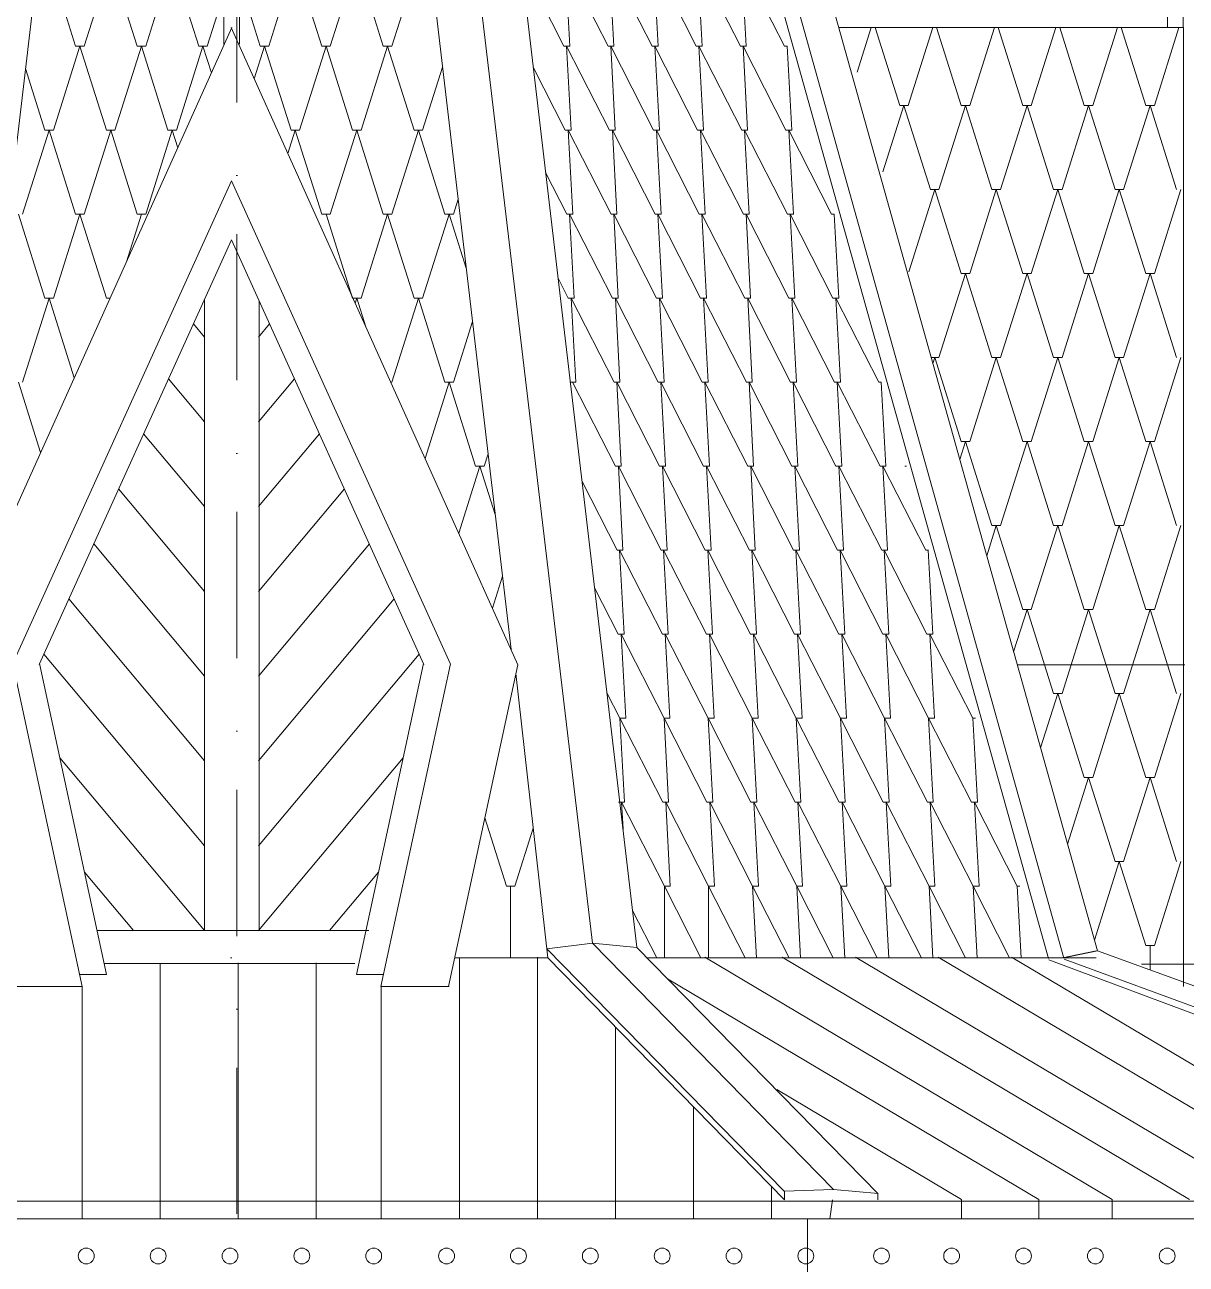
# Model space of a CAD drawing. Header units: millimetres. Extents: x 2399 to 111977, y 1313 to 59551.
# Drawn here: x 15033 to 17836, y 46561 to 49552 of the extents above; entities that cross this region are included whole.
import ezdxf

# ---------------------------------------------------------------- set-up
doc = ezdxf.new("R2010")
doc.units = ezdxf.units.MM
doc.linetypes.add('Невидимая', pattern=[391.222223, 282.222223, -109])
doc.linetypes.add('Штрихпунктирная', pattern=[670.277762, 352.777767, -176.388884, 0, -141.111112])
doc.layers.add('hatch1', color=7, linetype='Continuous', lineweight=20, true_color=0x6a6a6a)
doc.layers.add('main line', color=7, linetype='Continuous', lineweight=13)

msp = doc.modelspace()

# ---------------------------------------------------------------- linework, layer by layer
at = {"layer": 'hatch1', "color": 251, "linetype": 'Continuous', "lineweight": 20, "true_color": 0x6a6a6a}
for p, q in [((15092.2972, 49702.5888), (15156.2453, 49499.9391)), ((15240.7847, 49702.5888), (15176.8366, 49499.9391)), ((15240.7847, 49702.5888), (15304.7329, 49499.9391)), ((15389.2723, 49702.5888), (15325.3242, 49499.9391)), ((15389.2723, 49702.5888), (15453.2205, 49499.9391)), ((15537.7599, 49702.5888), (15473.8118, 49499.9391)), ((15537.7599, 49702.5888), (15601.7081, 49499.9391)), ((15686.2475, 49702.5888), (15622.2994, 49499.9391)), ((15686.2475, 49702.5888), (15750.1956, 49499.9391)), ((15834.7351, 49702.5888), (15770.787, 49499.9391)), ((15834.7351, 49702.5888), (15898.6832, 49499.9391)), ((15983.2227, 49702.5888), (15919.2746, 49499.9391)), ((16334.5658, 49499.9391), (16231.2681, 49702.5888)), ((16337.7075, 49702.5888), (16348.8843, 49499.9391)), ((16441.0051, 49499.9391), (16337.7075, 49702.5888)), ((16444.1468, 49702.5888), (16455.3236, 49499.9391)), ((16547.4445, 49499.9391), (16444.1468, 49702.5888)), ((16550.5861, 49702.5888), (16561.763, 49499.9391)), ((16653.8838, 49499.9391), (16550.5861, 49702.5888)), ((16657.0255, 49702.5888), (16668.2023, 49499.9391)), ((16760.3232, 49499.9391), (16657.0255, 49702.5888)), ((16763.4648, 49702.5888), (16774.6417, 49499.9391)), ((16866.7625, 49499.9391), (16763.4648, 49702.5888)), ((17076.2913, 49544.9284), (17042.4327, 49437.6317)), ((17085.4482, 49544.9284), (17144.8178, 49356.7877)), ((17224.7788, 49544.9284), (17165.4092, 49356.7877)), ((17233.9357, 49544.9284), (17293.3054, 49356.7877)), ((17373.2664, 49544.9284), (17313.8967, 49356.7877)), ((17382.4233, 49544.9284), (17441.793, 49356.7877)), ((17521.754, 49544.9284), (17462.3843, 49356.7877)), ((17530.9109, 49544.9284), (17590.2806, 49356.7877)), ((17670.2416, 49544.9284), (17610.8719, 49356.7877)), ((17679.3985, 49544.9284), (17738.7682, 49356.7877)), ((17818.7292, 49544.9284), (17759.3595, 49356.7877)), ((15166.541, 49499.9391), (15102.5928, 49297.2894)), ((15156.2453, 49499.9391), (15176.8366, 49499.9391)), ((15166.541, 49499.9391), (15230.4891, 49297.2894)), ((15315.0285, 49499.9391), (15251.0804, 49297.2894)), ((15304.7329, 49499.9391), (15325.3242, 49499.9391)), ((15315.0285, 49499.9391), (15378.9767, 49297.2894)), ((15463.5161, 49499.9391), (15399.568, 49297.2894)), ((15453.2205, 49499.9391), (15473.8118, 49499.9391)), ((15463.5161, 49499.9391), (15483.8464, 49435.5131)), ((15612.0037, 49499.9391), (15587.2198, 49421.3998)), ((15601.7081, 49499.9391), (15622.2994, 49499.9391)), ((15612.0037, 49499.9391), (15675.9518, 49297.2894)), ((15760.4913, 49499.9391), (15696.5432, 49297.2894)), ((15750.1956, 49499.9391), (15770.787, 49499.9391)), ((15760.4913, 49499.9391), (15824.4394, 49297.2894)), ((15908.9789, 49499.9391), (15845.0308, 49297.2894)), ((15898.6832, 49499.9391), (15919.2746, 49499.9391)), ((15908.9789, 49499.9391), (15972.927, 49297.2894)), ((16334.5658, 49499.9391), (16348.8843, 49499.9391)), ((16340.9443, 49499.9391), (16352.1211, 49297.2894)), ((16444.242, 49297.2894), (16340.9443, 49499.9391)), ((16441.0051, 49499.9391), (16455.3236, 49499.9391)), ((16447.3836, 49499.9391), (16458.5605, 49297.2894)), ((16550.6813, 49297.2894), (16447.3836, 49499.9391)), ((16547.4445, 49499.9391), (16561.763, 49499.9391)), ((16657.1206, 49297.2894), (16553.8229, 49499.9391)), ((16553.8229, 49499.9391), (16564.9998, 49297.2894)), ((16653.8838, 49499.9391), (16668.2023, 49499.9391)), ((16660.2623, 49499.9391), (16671.4391, 49297.2894)), ((16763.56, 49297.2894), (16660.2623, 49499.9391)), ((16760.3232, 49499.9391), (16774.6417, 49499.9391)), ((16766.7016, 49499.9391), (16777.8785, 49297.2894)), ((16869.9993, 49297.2894), (16766.7016, 49499.9391)), ((16866.7625, 49499.9391), (16873.141, 49499.9391)), ((16873.141, 49499.9391), (16884.3178, 49297.2894)), ((15035.1139, 49445.8747), (15082.0015, 49297.2894)), ((16041.5682, 49449.558), (15993.5183, 49297.2894)), ((16337.8026, 49297.2894), (16260.4971, 49448.9475)), ((17155.1135, 49356.7877), (17104.5485, 49196.5488)), ((17144.8178, 49356.7877), (17165.4092, 49356.7877)), ((17155.1135, 49356.7877), (17219.0616, 49154.138)), ((17303.6011, 49356.7877), (17239.653, 49154.138)), ((17293.3054, 49356.7877), (17313.8967, 49356.7877)), ((17303.6011, 49356.7877), (17367.5492, 49154.138)), ((17452.0887, 49356.7877), (17388.1405, 49154.138)), ((17441.793, 49356.7877), (17462.3843, 49356.7877)), ((17452.0887, 49356.7877), (17516.0368, 49154.138)), ((17600.5763, 49356.7877), (17536.6281, 49154.138)), ((17590.2806, 49356.7877), (17610.8719, 49356.7877)), ((17600.5763, 49356.7877), (17664.5244, 49154.138)), ((17749.0638, 49356.7877), (17685.1157, 49154.138)), ((17738.7682, 49356.7877), (17759.3595, 49356.7877)), ((17749.0638, 49356.7877), (17813.012, 49154.138)), ((15092.2972, 49297.2894), (15028.349, 49094.6397)), ((15082.0015, 49297.2894), (15102.5928, 49297.2894)), ((15092.2972, 49297.2894), (15156.2453, 49094.6397)), ((15240.7847, 49297.2894), (15176.8366, 49094.6397)), ((15230.4891, 49297.2894), (15251.0804, 49297.2894)), ((15240.7847, 49297.2894), (15304.7329, 49094.6397)), ((15389.2723, 49297.2894), (15325.3242, 49094.6397)), ((15378.9767, 49297.2894), (15399.568, 49297.2894)), ((15389.2723, 49297.2894), (15402.6178, 49254.998)), ((15686.2475, 49297.2894), (15668.4484, 49240.8846)), ((15675.9518, 49297.2894), (15696.5432, 49297.2894)), ((15686.2475, 49297.2894), (15750.1956, 49094.6397)), ((15834.7351, 49297.2894), (15770.787, 49094.6397)), ((15824.4394, 49297.2894), (15845.0308, 49297.2894)), ((15834.7351, 49297.2894), (15898.6832, 49094.6397)), ((15983.2227, 49297.2894), (15919.2746, 49094.6397)), ((15972.927, 49297.2894), (15993.5183, 49297.2894)), ((15983.2227, 49297.2894), (16047.1708, 49094.6397)), ((16337.8026, 49297.2894), (16352.1211, 49297.2894)), ((16344.9619, 49297.2894), (16356.1387, 49094.6397)), ((16448.2596, 49094.6397), (16344.9619, 49297.2894)), ((16444.242, 49297.2894), (16458.5605, 49297.2894)), ((16451.4012, 49297.2894), (16462.5781, 49094.6397)), ((16554.6989, 49094.6397), (16451.4012, 49297.2894)), ((16550.6813, 49297.2894), (16564.9998, 49297.2894)), ((16661.1382, 49094.6397), (16557.8405, 49297.2894)), ((16557.8405, 49297.2894), (16569.0174, 49094.6397)), ((16657.1206, 49297.2894), (16671.4391, 49297.2894)), ((16664.2799, 49297.2894), (16675.4567, 49094.6397)), ((16767.5776, 49094.6397), (16664.2799, 49297.2894)), ((16763.56, 49297.2894), (16777.8785, 49297.2894)), ((16770.7192, 49297.2894), (16781.8961, 49094.6397)), ((16874.0169, 49094.6397), (16770.7192, 49297.2894)), ((16869.9993, 49297.2894), (16884.3178, 49297.2894)), ((16877.1586, 49297.2894), (16888.3354, 49094.6397)), ((16980.4563, 49094.6397), (16877.1586, 49297.2894)), ((16341.8202, 49094.6397), (16290.3839, 49195.5477)), ((16079.0948, 49130.5525), (16067.7621, 49094.6397)), ((17229.3573, 49154.138), (17166.6644, 48955.466)), ((17219.0616, 49154.138), (17239.653, 49154.138)), ((17229.3573, 49154.138), (17293.3054, 48951.4883)), ((17377.8449, 49154.138), (17313.8967, 48951.4883)), ((17367.5492, 49154.138), (17388.1405, 49154.138)), ((17377.8449, 49154.138), (17441.793, 48951.4883)), ((17526.3325, 49154.138), (17462.3843, 48951.4883)), ((17516.0368, 49154.138), (17536.6281, 49154.138)), ((17526.3325, 49154.138), (17590.2806, 48951.4883)), ((17674.8201, 49154.138), (17610.8719, 48951.4883)), ((17664.5244, 49154.138), (17685.1157, 49154.138)), ((17674.8201, 49154.138), (17738.7682, 48951.4883)), ((17823.3076, 49154.138), (17759.3595, 48951.4883)), ((15018.0534, 49094.6397), (15082.0015, 48891.99)), ((15166.541, 49094.6397), (15102.5928, 48891.99)), ((15156.2453, 49094.6397), (15176.8366, 49094.6397)), ((15166.541, 49094.6397), (15230.4891, 48891.99)), ((15315.0285, 49094.6397), (15278.804, 48979.8451)), ((15304.7329, 49094.6397), (15325.3242, 49094.6397)), ((15750.1956, 49094.6397), (15770.787, 49094.6397)), ((15760.4913, 49094.6397), (15824.4394, 48891.99)), ((15908.9789, 49094.6397), (15845.0308, 48891.99)), ((15898.6832, 49094.6397), (15919.2746, 49094.6397)), ((15908.9789, 49094.6397), (15972.927, 48891.99)), ((16057.4665, 49094.6397), (15993.5183, 48891.99)), ((16047.1708, 49094.6397), (16067.7621, 49094.6397)), ((16057.4665, 49094.6397), (16098.6851, 48964.0191)), ((16341.8202, 49094.6397), (16356.1387, 49094.6397)), ((16348.1987, 49094.6397), (16359.3755, 48891.99)), ((16451.4964, 48891.99), (16348.1987, 49094.6397)), ((16448.2596, 49094.6397), (16462.5781, 49094.6397)), ((16454.638, 49094.6397), (16465.8149, 48891.99)), ((16557.9357, 48891.99), (16454.638, 49094.6397)), ((16554.6989, 49094.6397), (16569.0174, 49094.6397)), ((16561.0774, 49094.6397), (16572.2542, 48891.99)), ((16664.3751, 48891.99), (16561.0774, 49094.6397)), ((16661.1382, 49094.6397), (16675.4567, 49094.6397)), ((16667.5167, 49094.6397), (16678.6935, 48891.99)), ((16770.8144, 48891.99), (16667.5167, 49094.6397)), ((16767.5776, 49094.6397), (16781.8961, 49094.6397)), ((16773.956, 49094.6397), (16785.1329, 48891.99)), ((16877.2537, 48891.99), (16773.956, 49094.6397)), ((16874.0169, 49094.6397), (16888.3354, 49094.6397)), ((16880.3954, 49094.6397), (16891.5722, 48891.99)), ((16983.6931, 48891.99), (16880.3954, 49094.6397)), ((16980.4563, 49094.6397), (16986.8347, 49094.6397)), ((16986.8347, 49094.6397), (16998.0116, 48891.99)), ((17303.6011, 48951.4883), (17239.653, 48748.8386)), ((17293.3054, 48951.4883), (17313.8967, 48951.4883)), ((17303.6011, 48951.4883), (17367.5492, 48748.8386)), ((17452.0887, 48951.4883), (17388.1405, 48748.8386)), ((17441.793, 48951.4883), (17462.3843, 48951.4883)), ((17452.0887, 48951.4883), (17516.0368, 48748.8386)), ((17600.5763, 48951.4883), (17536.6281, 48748.8386)), ((17590.2806, 48951.4883), (17610.8719, 48951.4883)), ((17600.5763, 48951.4883), (17664.5244, 48748.8386)), ((17749.0638, 48951.4883), (17685.1157, 48748.8386)), ((17738.7682, 48951.4883), (17759.3595, 48951.4883)), ((17749.0638, 48951.4883), (17813.012, 48748.8386)), ((16345.057, 48891.99), (16320.5056, 48940.155)), ((15092.2972, 48891.99), (15028.349, 48689.3403)), ((15082.0015, 48891.99), (15102.5928, 48891.99)), ((15092.2972, 48891.99), (15152.8803, 48700.0037)), ((15230.4891, 48891.99), (15239.2707, 48891.99)), ((15824.4394, 48891.99), (15845.0308, 48891.99)), ((15834.7351, 48891.99), (15830.9056, 48879.8544)), ((15834.7351, 48891.99), (15856.5445, 48822.8767)), ((15983.2227, 48891.99), (15919.2746, 48689.3403)), ((15972.927, 48891.99), (15993.5183, 48891.99)), ((15983.2227, 48891.99), (16047.1708, 48689.3403)), ((16345.057, 48891.99), (16359.3755, 48891.99)), ((16352.2163, 48891.99), (16363.3931, 48689.3403)), ((16455.514, 48689.3403), (16352.2163, 48891.99)), ((16451.4964, 48891.99), (16465.8149, 48891.99)), ((16561.9533, 48689.3403), (16458.6556, 48891.99)), ((16458.6556, 48891.99), (16469.8325, 48689.3403)), ((16557.9357, 48891.99), (16572.2542, 48891.99)), ((16565.095, 48891.99), (16576.2718, 48689.3403)), ((16668.3927, 48689.3403), (16565.095, 48891.99)), ((16664.3751, 48891.99), (16678.6935, 48891.99)), ((16671.5343, 48891.99), (16682.7111, 48689.3403)), ((16774.832, 48689.3403), (16671.5343, 48891.99)), ((16770.8144, 48891.99), (16785.1329, 48891.99)), ((16777.9736, 48891.99), (16789.1505, 48689.3403)), ((16881.2713, 48689.3403), (16777.9736, 48891.99)), ((16877.2537, 48891.99), (16891.5722, 48891.99)), ((16884.413, 48891.99), (16895.5898, 48689.3403)), ((16987.7107, 48689.3403), (16884.413, 48891.99)), ((16983.6931, 48891.99), (16998.0116, 48891.99)), ((16990.8523, 48891.99), (17002.0292, 48689.3403)), ((17094.15, 48689.3403), (16990.8523, 48891.99)), ((16113.8255, 48835.3138), (16067.7621, 48689.3403)), ((17220.9481, 48748.8386), (17239.653, 48748.8386)), ((17229.3573, 48748.8386), (17224.9026, 48734.7219)), ((17229.3573, 48748.8386), (17293.3054, 48546.1889)), ((17377.8449, 48748.8386), (17313.8967, 48546.1889)), ((17367.5492, 48748.8386), (17388.1405, 48748.8386)), ((17377.8449, 48748.8386), (17441.793, 48546.1889)), ((17526.3325, 48748.8386), (17462.3843, 48546.1889)), ((17516.0368, 48748.8386), (17536.6281, 48748.8386)), ((17526.3325, 48748.8386), (17590.2806, 48546.1889)), ((17674.8201, 48748.8386), (17610.8719, 48546.1889)), ((17664.5244, 48748.8386), (17685.1157, 48748.8386)), ((17674.8201, 48748.8386), (17738.7682, 48546.1889)), ((17823.3076, 48748.8386), (17759.3595, 48546.1889)), ((15018.0534, 48689.3403), (15071.6518, 48519.4886)), ((15916.6335, 48689.3403), (15919.2746, 48689.3403)), ((16057.4665, 48689.3403), (15999.4145, 48505.3752)), ((16047.1708, 48689.3403), (16067.7621, 48689.3403)), ((16057.4665, 48689.3403), (16121.4146, 48486.6906)), ((16349.0746, 48689.3403), (16363.3931, 48689.3403)), ((16458.7508, 48486.6906), (16355.4531, 48689.3403)), ((16455.514, 48689.3403), (16469.8325, 48689.3403)), ((16461.8924, 48689.3403), (16473.0693, 48486.6906)), ((16565.1901, 48486.6906), (16461.8924, 48689.3403)), ((16561.9533, 48689.3403), (16576.2718, 48689.3403)), ((16568.3318, 48689.3403), (16579.5086, 48486.6906)), ((16671.6295, 48486.6906), (16568.3318, 48689.3403)), ((16668.3927, 48689.3403), (16682.7111, 48689.3403)), ((16674.7711, 48689.3403), (16685.948, 48486.6906)), ((16778.0688, 48486.6906), (16674.7711, 48689.3403)), ((16774.832, 48689.3403), (16789.1505, 48689.3403)), ((16781.2105, 48689.3403), (16792.3873, 48486.6906)), ((16884.5081, 48486.6906), (16781.2105, 48689.3403)), ((16881.2713, 48689.3403), (16895.5898, 48689.3403)), ((16887.6498, 48689.3403), (16898.8266, 48486.6906)), ((16990.9475, 48486.6906), (16887.6498, 48689.3403)), ((16987.7107, 48689.3403), (17002.0292, 48689.3403)), ((16994.0891, 48689.3403), (17005.266, 48486.6906)), ((17097.3868, 48486.6906), (16994.0891, 48689.3403)), ((17094.15, 48689.3403), (17100.5285, 48689.3403)), ((17100.5285, 48689.3403), (17111.7053, 48486.6906)), ((17303.6011, 48546.1889), (17289.8893, 48502.7365)), ((17293.3054, 48546.1889), (17313.8967, 48546.1889)), ((17303.6011, 48546.1889), (17367.5492, 48343.5392)), ((17452.0887, 48546.1889), (17388.1405, 48343.5392)), ((17441.793, 48546.1889), (17462.3843, 48546.1889)), ((17452.0887, 48546.1889), (17516.0368, 48343.5392)), ((17600.5763, 48546.1889), (17536.6281, 48343.5392)), ((17590.2806, 48546.1889), (17610.8719, 48546.1889)), ((17600.5763, 48546.1889), (17664.5244, 48343.5392)), ((17749.0638, 48546.1889), (17685.1157, 48343.5392)), ((17738.7682, 48546.1889), (17759.3595, 48546.1889)), ((17749.0638, 48546.1889), (17813.012, 48343.5392)), ((16151.3521, 48516.3083), (16142.0059, 48486.6906)), ((16131.7103, 48486.6906), (16080.643, 48324.8601)), ((16121.4146, 48486.6906), (16142.0059, 48486.6906)), ((16131.7103, 48486.6906), (16168.5811, 48369.8481)), ((16458.7508, 48486.6906), (16473.0693, 48486.6906)), ((16465.91, 48486.6906), (16477.0869, 48284.0409)), ((16569.2077, 48284.0409), (16465.91, 48486.6906)), ((16565.1901, 48486.6906), (16579.5086, 48486.6906)), ((16572.3494, 48486.6906), (16583.5262, 48284.0409)), ((16675.6471, 48284.0409), (16572.3494, 48486.6906)), ((16671.6295, 48486.6906), (16685.948, 48486.6906)), ((16678.7887, 48486.6906), (16689.9656, 48284.0409)), ((16782.0864, 48284.0409), (16678.7887, 48486.6906)), ((16778.0688, 48486.6906), (16792.3873, 48486.6906)), ((16785.2281, 48486.6906), (16796.4049, 48284.0409)), ((16888.5257, 48284.0409), (16785.2281, 48486.6906)), ((16884.5081, 48486.6906), (16898.8266, 48486.6906)), ((16891.6674, 48486.6906), (16902.8442, 48284.0409)), ((16994.9651, 48284.0409), (16891.6674, 48486.6906)), ((16990.9475, 48486.6906), (17005.266, 48486.6906)), ((16998.1067, 48486.6906), (17009.2836, 48284.0409)), ((17101.4044, 48284.0409), (16998.1067, 48486.6906)), ((17097.3868, 48486.6906), (17111.7053, 48486.6906)), ((17207.8438, 48284.0409), (17104.5461, 48486.6906)), ((17104.5461, 48486.6906), (17115.7229, 48284.0409)), ((16462.7684, 48284.0409), (16378.359, 48449.6356)), ((17377.8449, 48343.5392), (17354.8759, 48270.7512)), ((17367.5492, 48343.5392), (17388.1405, 48343.5392)), ((17377.8449, 48343.5392), (17441.793, 48140.8895)), ((17526.3325, 48343.5392), (17462.3843, 48140.8895)), ((17516.0368, 48343.5392), (17536.6281, 48343.5392)), ((17526.3325, 48343.5392), (17590.2806, 48140.8895)), ((17674.8201, 48343.5392), (17610.8719, 48140.8895)), ((17664.5244, 48343.5392), (17685.1157, 48343.5392)), ((17674.8201, 48343.5392), (17738.7682, 48140.8895)), ((17823.3076, 48343.5392), (17759.3595, 48140.8895)), ((16462.7684, 48284.0409), (16477.0869, 48284.0409)), ((16572.0643, 48081.3912), (16468.7666, 48284.0409)), ((16468.7666, 48284.0409), (16479.9434, 48081.3912)), ((16569.2077, 48284.0409), (16583.5262, 48284.0409)), ((16575.2059, 48284.0409), (16586.3827, 48081.3912)), ((16678.5036, 48081.3912), (16575.2059, 48284.0409)), ((16675.6471, 48284.0409), (16689.9656, 48284.0409)), ((16784.9429, 48081.3912), (16681.6452, 48284.0409)), ((16681.6452, 48284.0409), (16692.8221, 48081.3912)), ((16782.0864, 48284.0409), (16796.4049, 48284.0409)), ((16788.0846, 48284.0409), (16799.2614, 48081.3912)), ((16891.3823, 48081.3912), (16788.0846, 48284.0409)), ((16888.5257, 48284.0409), (16902.8442, 48284.0409)), ((16894.5239, 48284.0409), (16905.7008, 48081.3912)), ((16997.8216, 48081.3912), (16894.5239, 48284.0409)), ((16994.9651, 48284.0409), (17009.2836, 48284.0409)), ((17000.9633, 48284.0409), (17012.1401, 48081.3912)), ((17104.2609, 48081.3912), (17000.9633, 48284.0409)), ((17101.4044, 48284.0409), (17115.7229, 48284.0409)), ((17107.4026, 48284.0409), (17118.5794, 48081.3912)), ((17210.7003, 48081.3912), (17107.4026, 48284.0409)), ((17207.8438, 48284.0409), (17214.2222, 48284.0409)), ((17213.8419, 48284.0409), (17225.0188, 48081.3912)), ((16186.0828, 48221.0696), (16161.8716, 48144.3449)), ((16465.6249, 48081.3912), (16408.5952, 48193.2723)), ((17452.0887, 48140.8895), (17419.8625, 48038.7658)), ((17441.793, 48140.8895), (17462.3843, 48140.8895)), ((17452.0887, 48140.8895), (17516.0368, 47938.2398)), ((17600.5763, 48140.8895), (17536.6281, 47938.2398)), ((17590.2806, 48140.8895), (17610.8719, 48140.8895)), ((17600.5763, 48140.8895), (17664.5244, 47938.2398)), ((17749.0638, 48140.8895), (17685.1157, 47938.2398)), ((17738.7682, 48140.8895), (17759.3595, 48140.8895)), ((17749.0638, 48140.8895), (17813.012, 47938.2398)), ((16465.6249, 48081.3912), (16479.9434, 48081.3912)), ((16576.0819, 47878.7415), (16472.7842, 48081.3912)), ((16472.7842, 48081.3912), (16483.961, 47878.7415)), ((16572.0643, 48081.3912), (16586.3827, 48081.3912)), ((16579.2235, 48081.3912), (16590.4003, 47878.7415)), ((16682.5212, 47878.7415), (16579.2235, 48081.3912)), ((16678.5036, 48081.3912), (16692.8221, 48081.3912)), ((16685.6628, 48081.3912), (16696.8397, 47878.7415)), ((16788.9605, 47878.7415), (16685.6628, 48081.3912)), ((16784.9429, 48081.3912), (16799.2614, 48081.3912)), ((16792.1022, 48081.3912), (16803.279, 47878.7415)), ((16895.3999, 47878.7415), (16792.1022, 48081.3912)), ((16891.3823, 48081.3912), (16905.7008, 48081.3912)), ((16898.5415, 48081.3912), (16909.7184, 47878.7415)), ((17001.8392, 47878.7415), (16898.5415, 48081.3912)), ((16997.8216, 48081.3912), (17012.1401, 48081.3912)), ((17004.9809, 48081.3912), (17016.1577, 47878.7415)), ((17108.2785, 47878.7415), (17004.9809, 48081.3912)), ((17104.2609, 48081.3912), (17118.5794, 48081.3912)), ((17111.4202, 48081.3912), (17122.597, 47878.7415)), ((17214.7179, 47878.7415), (17111.4202, 48081.3912)), ((17210.7003, 48081.3912), (17225.0188, 48081.3912)), ((17217.8595, 48081.3912), (17229.0364, 47878.7415)), ((17321.1572, 47878.7415), (17217.8595, 48081.3912)), ((16469.6425, 47878.7415), (16438.4819, 47939.8725)), ((17526.3325, 47938.2398), (17484.8492, 47806.7805)), ((17516.0368, 47938.2398), (17536.6281, 47938.2398)), ((17526.3325, 47938.2398), (17590.2806, 47735.5901)), ((17674.8201, 47938.2398), (17610.8719, 47735.5901)), ((17664.5244, 47938.2398), (17685.1157, 47938.2398)), ((17674.8201, 47938.2398), (17738.7682, 47735.5901)), ((17823.3076, 47938.2398), (17759.3595, 47735.5901)), ((16469.6425, 47878.7415), (16480.8194, 47676.0918)), ((16572.9402, 47676.0918), (16469.6425, 47878.7415)), ((16469.6425, 47878.7415), (16483.961, 47878.7415)), ((16576.0819, 47878.7415), (16590.4003, 47878.7415)), ((16679.3795, 47676.0918), (16576.0819, 47878.7415)), ((16576.0819, 47878.7415), (16587.2587, 47676.0918)), ((16682.5212, 47878.7415), (16696.8397, 47878.7415)), ((16682.5212, 47878.7415), (16693.698, 47676.0918)), ((16785.8189, 47676.0918), (16682.5212, 47878.7415)), ((16788.9605, 47878.7415), (16803.279, 47878.7415)), ((16788.9605, 47878.7415), (16800.1374, 47676.0918)), ((16892.2582, 47676.0918), (16788.9605, 47878.7415)), ((16895.3999, 47878.7415), (16909.7184, 47878.7415)), ((16895.3999, 47878.7415), (16906.5767, 47676.0918)), ((16998.6976, 47676.0918), (16895.3999, 47878.7415)), ((17001.8392, 47878.7415), (17016.1577, 47878.7415)), ((17001.8392, 47878.7415), (17013.0161, 47676.0918)), ((17105.1369, 47676.0918), (17001.8392, 47878.7415)), ((17108.2785, 47878.7415), (17122.597, 47878.7415)), ((17108.2785, 47878.7415), (17119.4554, 47676.0918)), ((17211.5762, 47676.0918), (17108.2785, 47878.7415)), ((17318.0156, 47676.0918), (17214.7179, 47878.7415)), ((17214.7179, 47878.7415), (17229.0364, 47878.7415)), ((17214.7179, 47878.7415), (17225.8947, 47676.0918)), ((17321.1572, 47878.7415), (17332.3341, 47676.0918)), ((17321.1572, 47878.7415), (17327.5357, 47878.7415)), ((17600.5763, 47735.5901), (17549.8358, 47574.7952)), ((17590.2806, 47735.5901), (17610.8719, 47735.5901)), ((17600.5763, 47735.5901), (17664.5244, 47532.9404)), ((17749.0638, 47735.5901), (17685.1157, 47532.9404)), ((17738.7682, 47735.5901), (17759.3595, 47735.5901)), ((17749.0638, 47735.5901), (17813.012, 47532.9404)), ((16466.5009, 47676.0918), (16480.8194, 47676.0918)), ((16576.9578, 47473.4421), (16473.6601, 47676.0918)), ((16473.6601, 47676.0918), (16477.2326, 47611.318)), ((16572.9402, 47676.0918), (16587.2587, 47676.0918)), ((16683.3971, 47473.4421), (16580.0995, 47676.0918)), ((16580.0995, 47676.0918), (16591.2763, 47473.4421)), ((16679.3795, 47676.0918), (16693.698, 47676.0918)), ((16686.5388, 47676.0918), (16697.7156, 47473.4421)), ((16789.8365, 47473.4421), (16686.5388, 47676.0918)), ((16785.8189, 47676.0918), (16800.1374, 47676.0918)), ((16792.9781, 47676.0918), (16804.155, 47473.4421)), ((16896.2758, 47473.4421), (16792.9781, 47676.0918)), ((16892.2582, 47676.0918), (16906.5767, 47676.0918)), ((16899.4175, 47676.0918), (16910.5943, 47473.4421)), ((17002.7152, 47473.4421), (16899.4175, 47676.0918)), ((16998.6976, 47676.0918), (17013.0161, 47676.0918)), ((17005.8568, 47676.0918), (17017.0337, 47473.4421)), ((17109.1545, 47473.4421), (17005.8568, 47676.0918)), ((17105.1369, 47676.0918), (17119.4554, 47676.0918)), ((17112.2961, 47676.0918), (17123.473, 47473.4421)), ((17215.5938, 47473.4421), (17112.2961, 47676.0918)), ((17211.5762, 47676.0918), (17225.8947, 47676.0918)), ((17218.7355, 47676.0918), (17229.9123, 47473.4421)), ((17322.0332, 47473.4421), (17218.7355, 47676.0918)), ((17318.0156, 47676.0918), (17332.3341, 47676.0918)), ((17325.1748, 47676.0918), (17336.3517, 47473.4421)), ((17428.4725, 47473.4421), (17325.1748, 47676.0918)), ((16143.7398, 47637.9707), (16195.6584, 47473.4421)), ((16260.4896, 47613.6369), (16216.2497, 47473.4421)), ((17674.8201, 47532.9404), (17614.8225, 47342.8098)), ((17664.5244, 47532.9404), (17685.1157, 47532.9404)), ((17674.8201, 47532.9404), (17738.7682, 47330.2907)), ((17823.3076, 47532.9404), (17759.3595, 47330.2907)), ((16195.6584, 47473.4421), (16216.2497, 47473.4421)), ((16205.9541, 47473.4421), (16205.5669, 47472.2153)), ((16205.9541, 47473.4421), (16206.3412, 47472.2153)), ((16205.9541, 47473.4421), (16205.9541, 47300.5102)), ((16665.1073, 47300.5102), (16576.9578, 47473.4421)), ((16576.9578, 47473.4421), (16591.2763, 47473.4421)), ((16576.9578, 47473.4421), (16576.9578, 47300.5102)), ((16683.3971, 47473.4421), (16697.7156, 47473.4421)), ((16683.3971, 47473.4421), (16683.3971, 47300.5102)), ((16771.5467, 47300.5102), (16683.3971, 47473.4421)), ((16789.8365, 47473.4421), (16804.155, 47473.4421)), ((16789.8365, 47473.4421), (16799.3743, 47300.5102)), ((16877.986, 47300.5102), (16789.8365, 47473.4421)), ((16896.2758, 47473.4421), (16905.8136, 47300.5102)), ((16896.2758, 47473.4421), (16910.5943, 47473.4421)), ((16984.4253, 47300.5102), (16896.2758, 47473.4421)), ((17090.8647, 47300.5102), (17002.7152, 47473.4421)), ((17002.7152, 47473.4421), (17012.253, 47300.5102)), ((17002.7152, 47473.4421), (17017.0337, 47473.4421)), ((17197.304, 47300.5102), (17109.1545, 47473.4421)), ((17109.1545, 47473.4421), (17118.6923, 47300.5102)), ((17109.1545, 47473.4421), (17123.473, 47473.4421)), ((17303.7434, 47300.5102), (17215.5938, 47473.4421)), ((17215.5938, 47473.4421), (17225.1316, 47300.5102)), ((17215.5938, 47473.4421), (17229.9123, 47473.4421)), ((17410.1827, 47300.5102), (17322.0332, 47473.4421)), ((17322.0332, 47473.4421), (17331.571, 47300.5102)), ((17322.0332, 47473.4421), (17336.3517, 47473.4421)), ((17428.4725, 47473.4421), (17438.0103, 47300.5102)), ((17428.4725, 47473.4421), (17434.851, 47473.4421)), ((16558.668, 47300.5102), (16500.4106, 47414.7998)), ((17738.7682, 47330.2907), (17759.3595, 47330.2907)), ((17749.0638, 47330.2907), (17748.6767, 47329.0639)), ((17749.0638, 47330.2907), (17749.0638, 47271.3749)), ((17749.0638, 47330.2907), (17749.451, 47329.0639))]:
    msp.add_line(p, q, dxfattribs=at)
at = {"layer": 'main line', "color": 7, "linetype": 'Штрихпунктирная', "lineweight": 13}
msp.add_line((15545.2827, 57761.4746), (15545.2827, 33588.1714), dxfattribs=at)
at = {"layer": 'main line', "color": 7, "linetype": 'Continuous', "lineweight": 13}
for p, q in [((14868.2536, 48027.4307), (15392.9551, 52487.8076)), ((16206.8728, 48044.3383), (15684.1603, 52487.8076)), ((16403.3393, 47335.9782), (15790.9142, 52488.5781)), ((16510.859, 47326.2105), (15901.8996, 52489.3792)), ((17503.8794, 47298.8652), (16050.3784, 52490.6757)), ((17541.1196, 47299.3835), (16087.438, 52490.6757)), ((17621.9694, 47317.2972), (16172.7377, 52490.6757)), ((15514.0726, 49504.4019), (15514.0726, 49762.3248)), ((15551.6186, 49762.3248), (15551.6186, 49504.9327)), ((17791.4965, 49544.9284), (17791.4965, 49762.3248)), ((17829.0424, 49762.3248), (17829.0424, 49544.9284)), ((14841.3101, 48007.5978), (15533.0813, 49544.9284)), ((16223.4054, 48007.5978), (15531.6342, 49544.9284)), ((16997.9374, 49544.9284), (17829.5138, 49544.9284)), ((17829.5138, 49544.9284), (17791.4965, 49544.9284)), ((17829.5138, 47231.4916), (17829.5138, 49544.9284)), ((15003.7822, 48008.7337), (15532.3577, 49174.9748)), ((16060.9333, 48008.7337), (15532.3577, 49174.9748)), ((15067.8947, 48008.1625), (15532.3577, 49032.9466)), ((15996.8208, 48008.1625), (15532.3577, 49032.9466)), ((15467.153, 47366.4578), (15467.153, 48889.0799)), ((15599.0096, 47366.4578), (15599.0096, 48885.8871)), ((15467.153, 48798.3159), (15440.4502, 48830.1632)), ((15597.5625, 48798.3159), (15624.2653, 48830.1632)), ((15467.153, 48593.7648), (15380.271, 48697.3848)), ((15597.5625, 48593.7648), (15684.4445, 48697.3848)), ((15467.153, 48389.2136), (15320.0919, 48564.6065)), ((15597.5625, 48389.2136), (15744.6236, 48564.6065)), ((17157.4883, 48486.6906), (17161.0053, 48486.6906)), ((15467.153, 48184.6624), (15259.9127, 48431.8281)), ((15597.5625, 48184.6624), (15804.8027, 48431.8281)), ((15467.153, 47980.1113), (15199.7336, 48299.0498)), ((15597.5625, 47980.1113), (15864.9819, 48299.0498)), ((15467.153, 47775.5601), (15139.5544, 48166.2714)), ((15597.5625, 47775.5601), (15925.161, 48166.2714)), ((15467.153, 47571.009), (15079.3753, 48033.4931)), ((15597.5625, 47571.009), (15985.3402, 48033.4931)), ((15172.0163, 47231.4916), (15004.2671, 48009.8035)), ((15230.8065, 47260.107), (15069.0358, 48010.6802)), ((15833.9089, 47260.107), (15995.6797, 48010.6802)), ((15892.6992, 47231.4916), (16060.4484, 48009.8035)), ((16056.1315, 47231.4916), (16223.4054, 48007.5978)), ((17428.5937, 48007.5978), (17833.0054, 48007.5978)), ((16295.5112, 47300.5102), (16218.8111, 47986.2817)), ((15467.153, 47366.4578), (15118.1808, 47782.6604)), ((15597.5625, 47366.4578), (15946.5346, 47782.6604)), ((15295.6436, 47366.4578), (15177.5212, 47507.3368)), ((15769.0719, 47366.4578), (15887.1943, 47507.3368)), ((15207.8848, 47366.4578), (15863.4126, 47366.4578)), ((16403.3393, 47335.9782), (16293.4048, 47322.4799)), ((16403.3393, 47335.9782), (16985.1017, 46741.8893)), ((16403.3393, 47335.9782), (16510.7857, 47325.4348)), ((16293.4048, 47322.4799), (16866.3381, 46737.4071)), ((16510.7857, 47325.4348), (17092.5481, 46731.3459)), ((17619.0752, 47317.2972), (17537.9839, 47300.5102)), ((17621.9694, 47317.2972), (17540.8781, 47300.5102)), ((17621.9694, 47317.2972), (19211.588, 46738.9021)), ((15224.9968, 47287.0627), (15829.9929, 47287.0627)), ((15359.9619, 47287.0627), (15359.9619, 46670.8185)), ((15533.0813, 47300.5102), (15529.6308, 47300.5102)), ((15548.306, 47288.4987), (15548.306, 46670.8185)), ((15736.6501, 47288.4987), (15736.6501, 46670.8185)), ((16295.5112, 47300.5102), (16071.0071, 47300.5102)), ((16082.2483, 47300.5102), (16082.2483, 46670.8185)), ((16270.5925, 47301.9462), (16270.5925, 46670.8185)), ((16866.8532, 46716.3346), (16295.5112, 47300.5102)), ((17618.9272, 47300.5102), (16535.1932, 47300.5102)), ((16674.4262, 47301.9462), (17657.9609, 46717.7706)), ((16861.038, 47301.9462), (17844.5726, 46717.7706)), ((17038.356, 47301.9462), (18021.8906, 46717.7706)), ((17237.3368, 47301.9462), (18220.8715, 46717.7706)), ((17414.6548, 47301.9462), (18398.1895, 46717.7706)), ((17504.4668, 47295.4312), (19061.5476, 46716.3346)), ((17541.676, 47297.0346), (19062.5047, 46738.9021)), ((15165.7168, 47260.107), (15230.8065, 47260.107)), ((15833.9089, 47260.107), (15898.8667, 47260.107)), ((16584.7791, 47249.8736), (17480.6429, 46717.7706)), ((15008.584, 47231.4916), (15172.0163, 47231.4916)), ((15171.6177, 47232.9276), (15171.6177, 46670.8185)), ((15892.6992, 47231.4916), (16057.5786, 47231.4916)), ((15893.9042, 47232.9276), (15893.9042, 46670.8185)), ((16458.9366, 47133.4139), (16458.9366, 46670.8185)), ((16848.3406, 46982.4908), (17294.0311, 46717.7706)), ((16647.2807, 46941.9476), (16647.2807, 46670.8185)), ((16835.6249, 46748.2644), (16835.6249, 46670.8185)), ((16985.1017, 46741.8893), (16866.3381, 46737.4071)), ((16866.8532, 46737.4071), (16866.8532, 46716.3346)), ((16985.1017, 46741.8893), (17092.9468, 46731.8238)), ((11889.2748, 46713.1335), (19211.588, 46713.1335)), ((16982.3082, 46716.3346), (16976.256, 46670.8185)), ((17091.993, 46731.9128), (17091.993, 46716.3346)), ((17294.0311, 46717.7706), (17294.0311, 46671.4828)), ((17480.6429, 46717.7706), (17480.6429, 46670.8185)), ((17657.9609, 46717.7706), (17657.9609, 46670.8185)), ((11889.1739, 46670.8185), (19208.5349, 46670.8185)), ((16922.6698, 46470.9113), (16922.6698, 46670.8185))]:
    msp.add_line(p, q, dxfattribs=at)
at = {"layer": 'main line', "color": 7, "linetype": 'Невидимая', "lineweight": 13}
msp.add_line((18792.9614, 47285.0578), (17618.9272, 47285.0578), dxfattribs=at)
at = {"layer": 'main line', "color": 7, "linetype": 'Continuous', "lineweight": 13}
for centre in [(15181.8337, 46581.1338), (15181.8337, 46581.1338), (15181.8337, 46581.1338), (15181.8337, 46581.1338), (15181.8337, 46581.1338), (15181.8337, 46581.1338), (15355.2456, 46581.1338), (15355.2456, 46581.1338), (15355.2456, 46581.1338), (15355.2456, 46581.1338), (15355.2456, 46581.1338), (15355.2456, 46581.1338), (15528.6576, 46581.1338), (15528.6576, 46581.1338), (15528.6576, 46581.1338), (15528.6576, 46581.1338), (15528.6576, 46581.1338), (15528.6576, 46581.1338), (15702.0696, 46581.1338), (15702.0696, 46581.1338), (15702.0696, 46581.1338), (15702.0696, 46581.1338), (15702.0696, 46581.1338), (15702.0696, 46581.1338), (15875.4815, 46581.1338), (15875.4815, 46581.1338), (15875.4815, 46581.1338), (15875.4815, 46581.1338), (15875.4815, 46581.1338), (15875.4815, 46581.1338), (16051.3482, 46581.1338), (16051.3482, 46581.1338), (16051.3482, 46581.1338), (16051.3482, 46581.1338), (16051.3482, 46581.1338), (16051.3482, 46581.1338), (16224.7602, 46581.1338), (16224.7602, 46581.1338), (16224.7602, 46581.1338), (16224.7602, 46581.1338), (16224.7602, 46581.1338), (16224.7602, 46581.1338), (16398.1722, 46581.1338), (16398.1722, 46581.1338), (16398.1722, 46581.1338), (16398.1722, 46581.1338), (16398.1722, 46581.1338), (16398.1722, 46581.1338), (16571.5841, 46581.1338), (16571.5841, 46581.1338), (16571.5841, 46581.1338), (16571.5841, 46581.1338), (16571.5841, 46581.1338), (16571.5841, 46581.1338), (16744.9961, 46581.1338), (16744.9961, 46581.1338), (16744.9961, 46581.1338), (16744.9961, 46581.1338), (16744.9961, 46581.1338), (16744.9961, 46581.1338), (16918.4081, 46581.1338), (16918.4081, 46581.1338), (16918.4081, 46581.1338), (16918.4081, 46581.1338), (16918.4081, 46581.1338), (16918.4081, 46581.1338), (17101.0036, 46581.1338), (17101.0036, 46581.1338), (17101.0036, 46581.1338), (17101.0036, 46581.1338), (17101.0036, 46581.1338), (17101.0036, 46581.1338), (17270.1414, 46581.1338), (17270.1414, 46581.1338), (17270.1414, 46581.1338), (17270.1414, 46581.1338), (17270.1414, 46581.1338), (17270.1414, 46581.1338), (17443.5534, 46581.1338), (17443.5534, 46581.1338), (17443.5534, 46581.1338), (17443.5534, 46581.1338), (17443.5534, 46581.1338), (17443.5534, 46581.1338), (17616.9654, 46581.1338), (17616.9654, 46581.1338), (17616.9654, 46581.1338), (17616.9654, 46581.1338), (17616.9654, 46581.1338), (17616.9654, 46581.1338), (17790.3773, 46581.1338), (17790.3773, 46581.1338), (17790.3773, 46581.1338), (17790.3773, 46581.1338), (17790.3773, 46581.1338), (17790.3773, 46581.1338)]:
    msp.add_circle(centre, 19.1338, dxfattribs=at)

doc.saveas('drawing.dxf')
